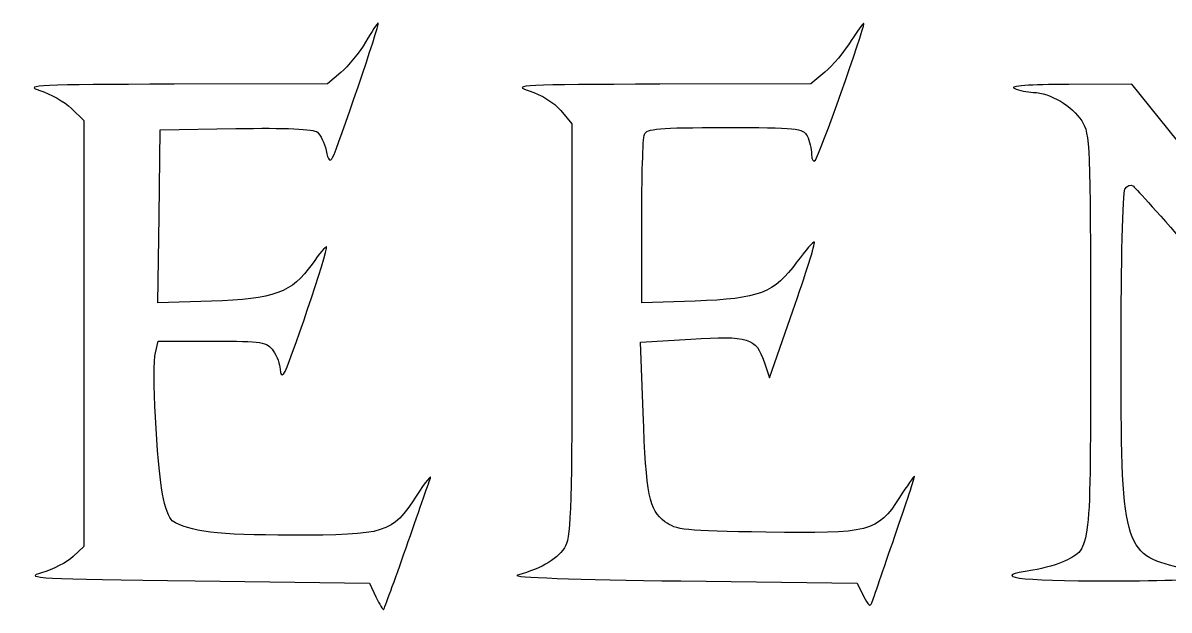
# Model space of a CAD drawing. Extents: x 18 to 597, y 6 to 390.
# Drawn here: x 101.8 to 161.9, y 40.3 to 71.1 of the extents above; entities that cross this region are included whole.
import ezdxf

# ---------------------------------------------------------------- set-up
doc = ezdxf.new("R2010")
doc.units = 0
doc.layers.add('Layer_1', color=7, linetype='CONTINUOUS')

msp = doc.modelspace()

# ---------------------------------------------------------------- linework, layer by layer
at = {"layer": 'Layer_1', "color": 7}
for points in [[(120.419041, 71.122934), (120.419041, 71.122934)], [(145.886289, 71.090958), (145.886289, 71.090958)], [(118.450651, 68.517345), (117.742891, 67.921489), (109.699558, 67.906052)], [(143.855062, 68.534984), (143.125802, 67.921489), (135.196572, 67.905487)], [(162.864269, 64.314887), (159.968737, 67.912091), (156.652626, 67.90052)], [(104.314185, 66.636588), (104.971785, 66.006555), (104.971785, 54.833434), (104.971785, 43.659748), (104.39466, 43.12505)], [(129.992549, 66.530755), (130.583452, 65.828501), (130.583452, 55.086418)], [(111.65582, 56.527868), (108.849583, 56.44021), (108.91187, 60.980572), (108.973606, 65.520371), (112.945664, 65.583222)], [(137.043693, 56.530605), (134.242418, 56.432505), (134.242418, 60.671878)], [(140.660769, 53.353968), (140.941338, 52.503435), (142.170548, 56.015211)], [(108.716188, 53.824687), (108.868326, 54.429376), (111.709287, 54.429376)], [(134.316831, 50.684428), (134.180131, 54.370956), (136.816592, 54.535774)], [(110.803092, 41.852312), (119.950507, 41.73821), (120.293364, 41.017753)], [(136.297348, 41.852312), (145.556111, 41.73821), (145.883534, 41.054131)]]:
    msp.add_lwpolyline(points, dxfattribs=at)
for points in [[(118.022356, 64.07068), (118.283846, 64.537927), (120.52175, 71.122934), (120.419041, 71.122934)], [(120.419041, 71.122934), (120.373831, 71.122934), (120.071574, 70.670785), (119.747659, 70.118081)], [(143.361173, 63.931234), (143.556019, 64.142562), (145.909284, 70.767672), (145.90062, 71.080487)], [(145.886289, 71.090958), (145.822879, 71.064372), (145.555964, 70.695593), (145.240265, 70.19304)], [(145.90062, 71.080487), (145.900321, 71.091268), (145.895348, 71.094768), (145.886289, 71.090958)], [(119.747659, 70.118081), (119.423747, 69.565349), (118.840078, 68.845005), (118.450651, 68.517345)], [(145.240265, 70.19304), (144.879466, 69.618689), (144.25615, 68.872465), (143.855062, 68.534984)], [(109.699558, 67.906052), (102.55587, 67.892449), (101.767956, 67.856183), (102.656129, 67.579182)], [(102.656129, 67.579182), (103.206144, 67.407647), (103.952353, 66.98327), (104.314185, 66.636588)], [(135.196572, 67.905487), (127.948275, 67.890925), (127.359647, 67.861178), (128.335044, 67.560979)], [(128.335044, 67.560979), (128.970061, 67.36554), (129.640869, 66.948698), (129.992549, 66.530755)], [(156.652626, 67.90052), (154.5913, 67.893436), (153.509703, 67.814894), (153.794023, 67.69272)], [(153.794023, 67.69272), (154.045564, 67.584629), (154.493539, 67.488871), (154.788966, 67.479953)], [(154.788966, 67.479953), (155.687773, 67.453029), (156.848387, 66.770813), (157.335031, 65.983413)], [(112.945664, 65.583222), (115.572122, 65.62468), (117.019491, 65.561124), (117.218686, 65.395798)], [(134.381325, 65.27289), (134.500724, 65.58404), (135.090829, 65.634473), (138.603632, 65.634473)], [(138.603632, 65.634473), (142.406971, 65.634473), (142.703587, 65.604332), (142.924059, 65.1924)], [(157.335031, 65.983413), (157.779765, 65.263972), (157.795846, 64.865785), (157.795846, 54.739172)], [(117.218686, 65.395798), (117.384359, 65.258299), (117.590042, 64.826979), (117.675643, 64.43723)], [(134.242418, 60.671878), (134.242418, 63.003541), (134.304981, 65.073952), (134.381325, 65.27289)], [(142.924059, 65.1924), (143.054256, 64.949125), (143.16108, 64.517156), (143.16108, 64.232196)], [(117.675643, 64.43723), (117.793499, 63.900669), (117.877421, 63.811685), (118.022356, 64.07068)], [(143.16108, 64.232196), (143.16108, 63.922824), (143.241576, 63.801525), (143.361173, 63.931234)], [(159.603282, 62.405456), (159.713069, 62.578684), (159.902593, 62.658779), (160.024408, 62.58351)], [(160.024408, 62.58351), (160.146227, 62.508213), (164.402392, 57.71021), (169.482714, 51.921352)], [(159.400435, 54.071095), (159.402357, 58.481692), (159.493495, 62.232115), (159.603282, 62.405456)], [(142.170548, 56.015211), (142.846538, 57.946571), (143.35832, 59.567909), (143.307703, 59.618512)], [(143.307703, 59.618512), (143.257092, 59.669114), (142.842719, 59.202826), (142.387173, 58.582248)], [(115.461963, 52.726137), (115.687963, 52.972291), (117.809241, 59.277107), (117.702101, 59.384267)], [(117.702101, 59.384267), (117.66388, 59.42248), (117.320328, 59.011028), (116.939218, 58.470347)], [(116.939218, 58.470347), (115.879572, 56.967006), (114.96594, 56.631133), (111.65582, 56.527868)], [(142.387173, 58.582248), (141.190486, 56.95202), (140.398884, 56.648151), (137.043693, 56.530605)], [(130.583452, 55.086418), (130.583452, 46.130067), (130.528125, 44.23788), (130.250517, 43.701065)], [(111.709287, 54.429376), (114.385987, 54.429376), (114.570959, 54.399969), (114.906338, 53.92115)], [(136.816592, 54.535774), (139.849964, 54.725286), (140.24866, 54.602661), (140.660769, 53.353968)], [(157.795846, 54.739172), (157.795846, 43.272596), (157.833921, 43.610726), (156.46411, 42.902376)], [(109.09377, 46.397614), (108.784573, 48.028012), (108.527875, 53.074399), (108.716188, 53.824687)], [(114.906338, 53.92115), (115.102126, 53.641638), (115.262423, 53.20964), (115.262423, 52.960946)], [(162.472356, 42.54133), (159.497652, 43.254957), (159.395863, 43.636747), (159.400435, 54.071095)], [(115.262423, 52.960946), (115.262423, 52.690041), (115.342487, 52.595976), (115.461963, 52.726137)], [(135.464463, 44.960595), (134.621013, 45.590966), (134.479651, 46.294631), (134.316831, 50.684428)], [(121.873699, 43.592494), (122.485113, 45.339619), (123.059337, 46.974561), (123.14921, 47.226106)], [(123.14921, 47.226106), (123.239084, 47.47765), (122.904591, 47.058691), (122.406173, 46.295083)], [(147.526155, 44.196619), (148.125059, 45.925992), (148.58873, 47.340744), (148.556376, 47.340744)], [(148.556376, 47.340744), (148.524019, 47.340744), (148.171718, 46.838304), (147.77365, 46.223991)], [(109.605298, 45.008544), (109.449557, 45.109439), (109.219517, 45.734533), (109.09377, 46.397614)], [(122.406173, 46.295083), (121.132803, 44.344193), (120.840164, 44.253402), (115.834033, 44.253402)], [(147.77365, 46.223991), (146.606099, 44.422171), (146.219734, 44.321757), (140.763295, 44.408286)], [(115.834033, 44.253402), (111.974009, 44.253402), (110.493948, 44.43298), (109.605298, 45.008544)], [(140.763295, 44.408286), (136.456824, 44.476584), (136.055896, 44.51855), (135.464463, 44.960595)], [(146.324506, 40.711288), (146.386637, 40.898768), (146.927251, 42.467274), (147.526155, 44.196619)], [(120.699059, 40.356309), (120.733693, 40.38899), (121.262287, 41.84537), (121.873699, 43.592494)], [(130.250517, 43.701065), (129.918844, 43.059687), (129.029415, 42.515534), (127.725399, 42.156012)], [(104.39466, 43.12505), (104.077138, 42.830805), (103.330925, 42.449777), (102.736605, 42.278383)], [(156.46411, 42.902376), (156.12423, 42.726608), (155.358829, 42.509382), (154.763061, 42.420059)], [(102.736605, 42.278383), (101.766316, 41.998616), (102.58964, 41.954956), (110.803092, 41.852312)], [(127.725399, 42.156012), (127.318073, 42.043715), (130.800187, 41.920187), (136.297348, 41.852312)], [(154.763061, 42.420059), (152.39654, 42.065164), (153.925242, 41.852312), (158.838745, 41.852312)], [(158.838745, 41.852312), (161.676035, 41.852312), (163.944602, 41.937628), (163.880159, 42.041909)], [(120.293364, 41.017753), (120.482021, 40.621456), (120.664427, 40.323656), (120.699059, 40.356309)], [(145.883534, 41.054131), (146.113223, 40.574777), (146.245318, 40.472387), (146.324506, 40.711288)]]:
    msp.add_open_spline(points, degree=3, dxfattribs=at)

doc.saveas('drawing.dxf')
